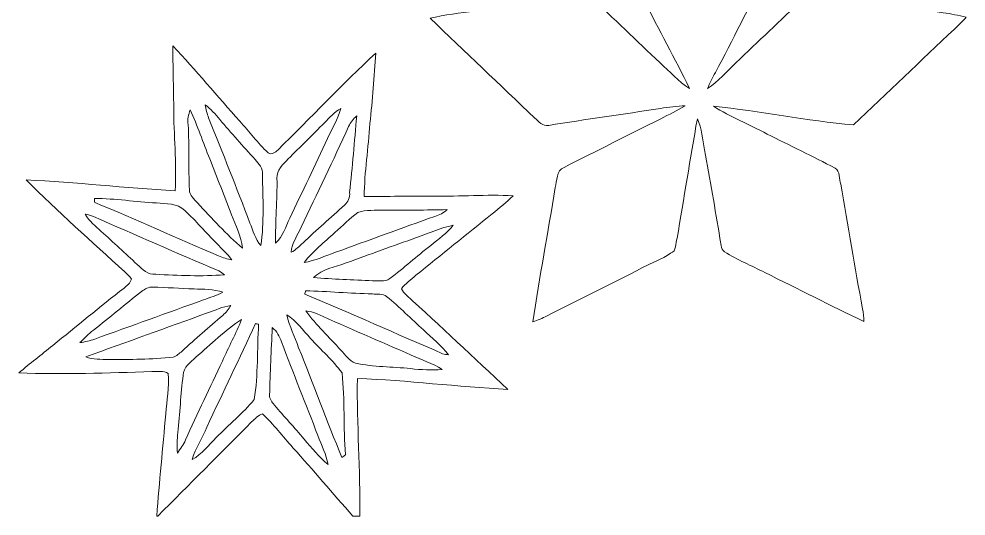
# Model space of a CAD drawing. Header units: centimetres. Extents: x -13.1 to 13.1, y -16.3 to 16.3.
# Drawn here: x -13.09 to 13.13, y -16.31 to -2.55 of the extents above; entities that cross this region are included whole.
import ezdxf

# ---------------------------------------------------------------- set-up
doc = ezdxf.new("R2010")
doc.units = ezdxf.units.CM
doc.header["$MEASUREMENT"] = 0
doc.layers.add('Layer 1', color=7, linetype='Continuous')

msp = doc.modelspace()

# ---------------------------------------------------------------- linework, layer by layer
at = {"layer": 'Layer 1', "color": 251, "lineweight": 9}
for points, knots in [([(5.54496, 2.42411), (5.59294, 2.51054), (5.62293, 2.62202), (5.71782, 2.66964), (5.71782, 2.66964), (5.94395, 2.33485), (6.09671, 1.95809), (6.29426, 1.60672), (6.29426, 1.60672), (6.70278, 0.84543), (7.08378, 0.07002), (7.49441, -0.68986), (7.49441, -0.68986), (7.60589, -0.87154), (7.72231, -1.11214), (7.59778, -1.31781), (7.59778, -1.31781), (7.11765, -2.21951), (6.6742, -3.14061), (6.1916, -4.0409), (6.1916, -4.0409), (6.11752, -4.18589), (6.03956, -4.32947), (5.97394, -4.4787), (5.97394, -4.4787), (6.2738, -4.28573), (6.50875, -4.01197), (6.7631, -3.76608), (6.7631, -3.76608), (7.3787, -3.18153), (7.99359, -2.59733), (8.6046, -2.00819), (8.6046, -2.00819), (8.68221, -1.93975), (8.76688, -1.84098), (8.88295, -1.86814), (8.88295, -1.86814), (10.08909, -2.03888), (11.29524, -2.21421), (12.50209, -2.38284), (12.50209, -2.38284), (12.71341, -2.41389), (12.92366, -2.45375), (13.13215, -2.50208), (13.13215, -2.50208), (13.0369, -2.62203), (12.9226, -2.72468), (12.81465, -2.83263), (12.81465, -2.83263), (11.8805, -3.71387), (10.95058, -4.60005), (10.02065, -5.48552), (10.02065, -5.48552), (8.7189, -5.37122), (7.4355, -5.1077), (6.13692, -4.96694), (6.13692, -4.96694), (6.60859, -5.26927), (7.13035, -5.47988), (7.62529, -5.73952), (7.62529, -5.73952), (8.25218, -6.05491), (8.88753, -6.35371), (9.5056, -6.68603), (9.5056, -6.68603), (9.65518, -6.77105), (9.60649, -6.98941), (9.66294, -7.1277), (9.66294, -7.1277), (9.85979, -8.27847), (10.05699, -9.42923), (10.26442, -10.57822), (10.26442, -10.57822), (10.28665, -10.69429), (10.30146, -10.81388), (10.30393, -10.93277), (10.30393, -10.93277), (9.38495, -10.49285), (8.48078, -10.02119), (7.56426, -9.57633), (7.56426, -9.57633), (7.19314, -9.3809), (6.80085, -9.22356), (6.44596, -8.99919), (6.44596, -8.99919), (6.33413, -8.91523), (6.35423, -8.74695), (6.3179, -8.62983), (6.3179, -8.62983), (6.18666, -7.80892), (6.0385, -6.99153), (5.89456, -6.17309), (5.89456, -6.17309), (5.84518, -5.88487), (5.81025, -5.58889), (5.69313, -5.31866), (5.69313, -5.31866), (5.49416, -6.41862), (5.32377, -7.52352), (5.13292, -8.62489), (5.13292, -8.62489), (5.08106, -8.76318), (5.1308, -8.98085), (4.94912, -9.03904), (4.94912, -9.03904), (4.711, -9.20698), (4.43371, -9.30258), (4.1776, -9.43734), (4.1776, -9.43734), (3.29918, -9.89066), (2.41371, -10.32987), (1.53176, -10.77613), (1.53176, -10.77613), (1.40476, -10.83646), (1.27635, -10.89466), (1.14265, -10.93841), (1.14265, -10.93841), (1.32151, -9.69628), (1.5621, -8.46367), (1.75683, -7.22401), (1.75683, -7.22401), (1.80975, -7.03175), (1.78259, -6.75023), (2.00695, -6.66239), (2.00695, -6.66239), (2.89807, -6.2126), (3.78742, -5.75998), (4.68066, -5.31478), (4.68066, -5.31478), (4.90785, -5.19942), (5.13821, -5.08971), (5.35799, -4.96059), (5.35799, -4.96059), (5.12763, -4.96376), (4.89973, -4.99693), (4.6729, -5.03009), (4.6729, -5.03009), (3.64208, -5.19237), (2.60809, -5.33524), (1.57798, -5.50069), (1.57798, -5.50069), (1.4157, -5.53597), (1.30175, -5.38357), (1.19027, -5.29608), (1.19027, -5.29608), (0.22613, -4.37604), (-0.73907, -3.4567), (-1.70356, -2.53701), (-1.70356, -2.53701), (-1.29716, -2.43011), (-0.877, -2.39625), (-0.46284, -2.32887), (-0.46284, -2.32887), (0.4699, -2.18423), (1.40688, -2.06675), (2.33645, -1.90342), (2.33645, -1.90342), (2.46204, -1.88613), (2.6162, -1.8191), (2.71604, -1.93693), (2.71604, -1.93693), (3.38208, -2.52678), (4.00615, -3.16319), (4.66125, -3.76573), (4.66125, -3.76573), (4.92901, -4.00844), (5.17208, -4.28608), (5.47899, -4.48152), (5.47899, -4.48152), (5.0733, -3.65496), (4.62915, -2.84816), (4.21358, -2.02654), (4.21358, -2.02654), (4.05941, -1.72244), (3.87526, -1.43105), (3.76132, -1.10861), (3.76132, -1.10861), (3.83187, -0.87295), (3.96522, -0.66305), (4.07776, -0.44609), (4.07776, -0.44609), (4.56565, 0.51135), (5.06448, 1.46314), (5.54496, 2.42411)], [0, 0, 0, 0, 0.0212766, 0.0212766, 0.0212766, 0.0212766, 0.04255319, 0.04255319, 0.04255319, 0.04255319, 0.06382979, 0.06382979, 0.06382979, 0.06382979, 0.08510638, 0.08510638, 0.08510638, 0.08510638, 0.10638298, 0.10638298, 0.10638298, 0.10638298, 0.12765957, 0.12765957, 0.12765957, 0.12765957, 0.14893617, 0.14893617, 0.14893617, 0.14893617, 0.17021277, 0.17021277, 0.17021277, 0.17021277, 0.19148936, 0.19148936, 0.19148936, 0.19148936, 0.21276596, 0.21276596, 0.21276596, 0.21276596, 0.23404255, 0.23404255, 0.23404255, 0.23404255, 0.25531915, 0.25531915, 0.25531915, 0.25531915, 0.27659574, 0.27659574, 0.27659574, 0.27659574, 0.29787234, 0.29787234, 0.29787234, 0.29787234, 0.31914894, 0.31914894, 0.31914894, 0.31914894, 0.34042553, 0.34042553, 0.34042553, 0.34042553, 0.36170213, 0.36170213, 0.36170213, 0.36170213, 0.38297872, 0.38297872, 0.38297872, 0.38297872, 0.40425532, 0.40425532, 0.40425532, 0.40425532, 0.42553191, 0.42553191, 0.42553191, 0.42553191, 0.44680851, 0.44680851, 0.44680851, 0.44680851, 0.46808511, 0.46808511, 0.46808511, 0.46808511, 0.4893617, 0.4893617, 0.4893617, 0.4893617, 0.5106383, 0.5106383, 0.5106383, 0.5106383, 0.53191489, 0.53191489, 0.53191489, 0.53191489, 0.55319149, 0.55319149, 0.55319149, 0.55319149, 0.57446809, 0.57446809, 0.57446809, 0.57446809, 0.59574468, 0.59574468, 0.59574468, 0.59574468, 0.61702128, 0.61702128, 0.61702128, 0.61702128, 0.63829787, 0.63829787, 0.63829787, 0.63829787, 0.65957447, 0.65957447, 0.65957447, 0.65957447, 0.68085106, 0.68085106, 0.68085106, 0.68085106, 0.70212766, 0.70212766, 0.70212766, 0.70212766, 0.72340426, 0.72340426, 0.72340426, 0.72340426, 0.74468085, 0.74468085, 0.74468085, 0.74468085, 0.76595745, 0.76595745, 0.76595745, 0.76595745, 0.78723404, 0.78723404, 0.78723404, 0.78723404, 0.80851064, 0.80851064, 0.80851064, 0.80851064, 0.82978723, 0.82978723, 0.82978723, 0.82978723, 0.85106383, 0.85106383, 0.85106383, 0.85106383, 0.87234043, 0.87234043, 0.87234043, 0.87234043, 0.89361702, 0.89361702, 0.89361702, 0.89361702, 0.91489362, 0.91489362, 0.91489362, 0.91489362, 0.93617021, 0.93617021, 0.93617021, 0.93617021, 0.95744681, 0.95744681, 0.95744681, 0.95744681, 1, 1, 1, 1]), ([(-8.82191, -3.30077), (-8.18797, -3.97775), (-7.59495, -4.69318), (-6.97512, -5.38357), (-6.97512, -5.38357), (-6.70807, -5.67003), (-6.47912, -5.99176), (-6.18949, -6.25705), (-6.18949, -6.25705), (-6.09741, -6.32866), (-5.98417, -6.24858), (-5.92102, -6.18261), (-5.92102, -6.18261), (-5.00909, -5.29397), (-4.14267, -4.35734), (-3.20357, -3.49691), (-3.20357, -3.49691), (-3.25614, -4.14708), (-3.29847, -4.79796), (-3.37079, -5.44672), (-3.37079, -5.44672), (-3.41277, -6.12193), (-3.5246, -6.79221), (-3.52742, -7.4699), (-3.52742, -7.4699), (-2.88749, -7.46637), (-2.2479, -7.45614), (-1.60796, -7.46037), (-1.60796, -7.46037), (-0.87418, -7.46884), (-0.14076, -7.40746), (0.59267, -7.44979), (0.59267, -7.44979), (0.41205, -7.63112), (0.20673, -7.78599), (0.01023, -7.94968), (0.01023, -7.94968), (-0.69321, -8.51553), (-1.39241, -9.08667), (-2.09797, -9.65042), (-2.09797, -9.65042), (-2.23485, -9.7707), (-2.3936, -9.87584), (-2.49837, -10.02789), (-2.49837, -10.02789), (-2.46309, -10.08892), (-2.41617, -10.14254), (-2.36679, -10.19299), (-2.36679, -10.19299), (-1.42275, -11.05835), (-0.48683, -11.93289), (0.44838, -12.80813), (0.44838, -12.80813), (-0.94192, -12.7411), (-2.32551, -12.55343), (-3.71687, -12.50827), (-3.71687, -12.50827), (-3.73803, -13.77756), (-3.63044, -15.04474), (-3.65266, -16.31439), (-3.65266, -16.31439), (-3.65266, -16.31439), (-3.83963, -16.31439), (-3.83963, -16.31439), (-3.83963, -16.31439), (-4.4009, -15.69033), (-4.93924, -15.04545), (-5.50157, -14.42209), (-5.50157, -14.42209), (-5.78203, -14.11059), (-6.03779, -13.77404), (-6.34365, -13.48688), (-6.34365, -13.48688), (-6.46677, -13.52251), (-6.55214, -13.62869), (-6.64669, -13.70877), (-6.64669, -13.70877), (-7.51099, -14.57943), (-8.376, -15.44973), (-9.2463, -16.31439), (-9.2463, -16.31439), (-9.2463, -16.31439), (-9.27206, -16.31439), (-9.27206, -16.31439), (-9.27206, -16.31439), (-9.20044, -15.37), (-9.10237, -14.42809), (-9.02264, -13.48441), (-9.02264, -13.48441), (-8.9916, -13.11399), (-8.9221, -12.74463), (-8.95526, -12.37139), (-8.95526, -12.37139), (-9.08473, -12.27932), (-9.25865, -12.32659), (-9.40364, -12.3146), (-9.40364, -12.3146), (-10.6306, -12.35658), (-11.86004, -12.39503), (-13.08664, -12.35375), (-13.08664, -12.35375), (-12.79066, -12.08141), (-12.45799, -11.8521), (-12.15214, -11.5914), (-12.15214, -11.5914), (-11.49138, -11.06506), (-10.84545, -10.52037), (-10.17764, -10.00284), (-10.17764, -10.00284), (-10.0972, -9.9337), (-10.00407, -9.86526), (-9.96879, -9.76047), (-9.96879, -9.76047), (-10.01783, -9.6804), (-10.09085, -9.61867), (-10.15718, -9.55411), (-10.15718, -9.55411), (-11.07863, -8.71944), (-12.0015, -7.88371), (-12.88697, -7.01093), (-12.88697, -7.01093), (-11.50973, -7.06597), (-10.14024, -7.24095), (-8.7637, -7.30903), (-8.7637, -7.30903), (-8.71467, -6.53645), (-8.80322, -5.76316), (-8.80322, -4.99022), (-8.80322, -4.99022), (-8.8018, -4.42684), (-8.83109, -3.86416), (-8.82191, -3.30077), (-8.82191, -3.30077), (-8.82191, -3.30077), (-8.82191, -3.30077), (-8.82191, -3.30077)], [0, 0, 0, 0, 0.02857143, 0.02857143, 0.02857143, 0.02857143, 0.05714286, 0.05714286, 0.05714286, 0.05714286, 0.08571429, 0.08571429, 0.08571429, 0.08571429, 0.11428571, 0.11428571, 0.11428571, 0.11428571, 0.14285714, 0.14285714, 0.14285714, 0.14285714, 0.17142857, 0.17142857, 0.17142857, 0.17142857, 0.2, 0.2, 0.2, 0.2, 0.22857143, 0.22857143, 0.22857143, 0.22857143, 0.25714286, 0.25714286, 0.25714286, 0.25714286, 0.28571429, 0.28571429, 0.28571429, 0.28571429, 0.31428571, 0.31428571, 0.31428571, 0.31428571, 0.34285714, 0.34285714, 0.34285714, 0.34285714, 0.37142857, 0.37142857, 0.37142857, 0.37142857, 0.4, 0.4, 0.4, 0.4, 0.42857143, 0.42857143, 0.42857143, 0.42857143, 0.45714286, 0.45714286, 0.45714286, 0.45714286, 0.48571429, 0.48571429, 0.48571429, 0.48571429, 0.51428571, 0.51428571, 0.51428571, 0.51428571, 0.54285714, 0.54285714, 0.54285714, 0.54285714, 0.57142857, 0.57142857, 0.57142857, 0.57142857, 0.6, 0.6, 0.6, 0.6, 0.62857143, 0.62857143, 0.62857143, 0.62857143, 0.65714286, 0.65714286, 0.65714286, 0.65714286, 0.68571429, 0.68571429, 0.68571429, 0.68571429, 0.71428571, 0.71428571, 0.71428571, 0.71428571, 0.74285714, 0.74285714, 0.74285714, 0.74285714, 0.77142857, 0.77142857, 0.77142857, 0.77142857, 0.8, 0.8, 0.8, 0.8, 0.82857143, 0.82857143, 0.82857143, 0.82857143, 0.85714286, 0.85714286, 0.85714286, 0.85714286, 0.88571429, 0.88571429, 0.88571429, 0.88571429, 0.91428571, 0.91428571, 0.91428571, 0.91428571, 0.94285714, 0.94285714, 0.94285714, 0.94285714, 1, 1, 1, 1]), ([(-7.92762, -4.93166), (-7.90892, -5.05478), (-7.88141, -5.1772), (-7.83555, -5.29361), (-7.83555, -5.29361), (-7.44502, -6.26022), (-7.06402, -7.23036), (-6.69255, -8.20438), (-6.69255, -8.20438), (-6.60682, -8.41852), (-6.54332, -8.64853), (-6.38775, -8.82562), (-6.38775, -8.82562), (-6.29567, -8.17687), (-6.33589, -7.51364), (-6.344, -6.8603), (-6.344, -6.8603), (-6.32001, -6.68532), (-6.44948, -6.56044), (-6.55144, -6.44155), (-6.55144, -6.44155), (-6.8834, -6.07925), (-7.20725, -5.70954), (-7.52934, -5.33841), (-7.52934, -5.33841), (-7.65069, -5.19201), (-7.77416, -5.04561), (-7.92762, -4.93166), (-7.92762, -4.93166), (-7.92762, -4.93166), (-7.92762, -4.93166), (-7.92762, -4.93166)], [0, 0, 0, 0, 0.11111111, 0.11111111, 0.11111111, 0.11111111, 0.22222222, 0.22222222, 0.22222222, 0.22222222, 0.33333333, 0.33333333, 0.33333333, 0.33333333, 0.44444444, 0.44444444, 0.44444444, 0.44444444, 0.55555556, 0.55555556, 0.55555556, 0.55555556, 0.66666667, 0.66666667, 0.66666667, 0.66666667, 0.77777778, 0.77777778, 0.77777778, 0.77777778, 1, 1, 1, 1]), ([(-8.34531, -5.06889), (-8.3954, -5.20048), (-8.42363, -5.33947), (-8.40175, -5.482), (-8.40175, -5.482), (-8.37106, -6.08172), (-8.39399, -6.68285), (-8.36648, -7.28293), (-8.36648, -7.28293), (-8.37036, -7.43674), (-8.2356, -7.53869), (-8.14634, -7.64734), (-8.14634, -7.64734), (-7.74171, -8.07244), (-7.35118, -8.51765), (-6.90033, -8.89512), (-6.90033, -8.89512), (-6.93138, -8.56845), (-7.08942, -8.27776), (-7.2009, -7.97508), (-7.2009, -7.97508), (-7.39634, -7.45579), (-7.60659, -6.9425), (-7.80662, -6.42497), (-7.80662, -6.42497), (-7.99042, -5.97447), (-8.14282, -5.51128), (-8.34531, -5.06889), (-8.34531, -5.06889), (-8.34531, -5.06889), (-8.34531, -5.06889), (-8.34531, -5.06889)], [0, 0, 0, 0, 0.11111111, 0.11111111, 0.11111111, 0.11111111, 0.22222222, 0.22222222, 0.22222222, 0.22222222, 0.33333333, 0.33333333, 0.33333333, 0.33333333, 0.44444444, 0.44444444, 0.44444444, 0.44444444, 0.55555556, 0.55555556, 0.55555556, 0.55555556, 0.66666667, 0.66666667, 0.66666667, 0.66666667, 0.77777778, 0.77777778, 0.77777778, 0.77777778, 1, 1, 1, 1]), ([(-4.62844, -5.42696), (-4.96252, -5.76351), (-5.2959, -6.10042), (-5.63668, -6.42991), (-5.63668, -6.42991), (-5.77991, -6.57913), (-5.95207, -6.74071), (-5.9436, -6.96437), (-5.9436, -6.96437), (-5.9309, -7.56338), (-5.99264, -8.16311), (-5.98029, -8.76142), (-5.98029, -8.76142), (-5.77885, -8.57621), (-5.70512, -8.30422), (-5.58694, -8.0668), (-5.58694, -8.0668), (-5.23663, -7.33408), (-4.88879, -6.59995), (-4.54378, -5.86476), (-4.54378, -5.86476), (-4.41466, -5.59065), (-4.2612, -5.32466), (-4.1783, -5.03185), (-4.1783, -5.03185), (-4.34904, -5.13768), (-4.48733, -5.28585), (-4.62844, -5.42696), (-4.62844, -5.42696), (-4.62844, -5.42696), (-4.62844, -5.42696), (-4.62844, -5.42696)], [0, 0, 0, 0, 0.11111111, 0.11111111, 0.11111111, 0.11111111, 0.22222222, 0.22222222, 0.22222222, 0.22222222, 0.33333333, 0.33333333, 0.33333333, 0.33333333, 0.44444444, 0.44444444, 0.44444444, 0.44444444, 0.55555556, 0.55555556, 0.55555556, 0.55555556, 0.66666667, 0.66666667, 0.66666667, 0.66666667, 0.77777778, 0.77777778, 0.77777778, 0.77777778, 1, 1, 1, 1]), ([(-3.96064, -5.53033), (-4.38362, -6.46483), (-4.83305, -7.38735), (-5.26979, -8.31551), (-5.26979, -8.31551), (-5.37139, -8.54446), (-5.53332, -8.75789), (-5.55413, -9.01401), (-5.55413, -9.01401), (-5.42502, -8.95121), (-5.32624, -8.84502), (-5.22182, -8.75013), (-5.22182, -8.75013), (-4.8454, -8.39629), (-4.45629, -8.05621), (-4.07423, -7.70873), (-4.07423, -7.70873), (-3.97404, -7.6223), (-3.92007, -7.49071), (-3.93135, -7.35666), (-3.93135, -7.35666), (-3.85515, -6.65145), (-3.80083, -5.94449), (-3.73521, -5.23858), (-3.73521, -5.23858), (-3.82799, -5.32042), (-3.90807, -5.41779), (-3.96064, -5.53033), (-3.96064, -5.53033), (-3.96064, -5.53033), (-3.96064, -5.53033), (-3.96064, -5.53033)], [0, 0, 0, 0, 0.11111111, 0.11111111, 0.11111111, 0.11111111, 0.22222222, 0.22222222, 0.22222222, 0.22222222, 0.33333333, 0.33333333, 0.33333333, 0.33333333, 0.44444444, 0.44444444, 0.44444444, 0.44444444, 0.55555556, 0.55555556, 0.55555556, 0.55555556, 0.66666667, 0.66666667, 0.66666667, 0.66666667, 0.77777778, 0.77777778, 0.77777778, 0.77777778, 1, 1, 1, 1]), ([(-10.99326, -7.52387), (-10.99255, -7.55174), (-10.99079, -7.60748), (-10.98973, -7.63535), (-10.98973, -7.63535), (-9.83932, -8.10772), (-8.70761, -8.62383), (-7.56497, -9.11454), (-7.56497, -9.11454), (-7.44502, -9.16676), (-7.31873, -9.19816), (-7.19032, -9.22426), (-7.19032, -9.22426), (-7.31132, -9.05598), (-7.46866, -8.91911), (-7.61153, -8.7713), (-7.61153, -8.7713), (-7.91139, -8.47073), (-8.18268, -8.143), (-8.49595, -7.85584), (-8.49595, -7.85584), (-8.69632, -7.64452), (-9.01912, -7.67839), (-9.28229, -7.64629), (-9.28229, -7.64629), (-9.85344, -7.61701), (-10.4207, -7.52564), (-10.99326, -7.52387), (-10.99326, -7.52387), (-10.99326, -7.52387), (-10.99326, -7.52387), (-10.99326, -7.52387)], [0, 0, 0, 0, 0.11111111, 0.11111111, 0.11111111, 0.11111111, 0.22222222, 0.22222222, 0.22222222, 0.22222222, 0.33333333, 0.33333333, 0.33333333, 0.33333333, 0.44444444, 0.44444444, 0.44444444, 0.44444444, 0.55555556, 0.55555556, 0.55555556, 0.55555556, 0.66666667, 0.66666667, 0.66666667, 0.66666667, 0.77777778, 0.77777778, 0.77777778, 0.77777778, 1, 1, 1, 1]), ([(-2.98415, -7.84561), (-3.22404, -7.853), (-3.46992, -7.83679), (-3.70205, -7.91015), (-3.70205, -7.91015), (-3.93135, -8.07527), (-4.12926, -8.27881), (-4.33917, -8.4672), (-4.33917, -8.4672), (-4.62703, -8.73884), (-4.94841, -8.97767), (-5.18901, -9.29588), (-5.18901, -9.29588), (-4.88844, -9.24437), (-4.61045, -9.11349), (-4.3247, -9.0126), (-4.3247, -9.0126), (-3.40713, -8.68309), (-2.49343, -8.34267), (-1.57268, -8.02164), (-1.57268, -8.02164), (-1.44286, -7.98954), (-1.33138, -7.9151), (-1.23014, -7.83043), (-1.23014, -7.83043), (-1.81469, -7.84807), (-2.39959, -7.84772), (-2.98415, -7.84561), (-2.98415, -7.84561), (-2.98415, -7.84561), (-2.98415, -7.84561), (-2.98415, -7.84561)], [0, 0, 0, 0, 0.11111111, 0.11111111, 0.11111111, 0.11111111, 0.22222222, 0.22222222, 0.22222222, 0.22222222, 0.33333333, 0.33333333, 0.33333333, 0.33333333, 0.44444444, 0.44444444, 0.44444444, 0.44444444, 0.55555556, 0.55555556, 0.55555556, 0.55555556, 0.66666667, 0.66666667, 0.66666667, 0.66666667, 0.77777778, 0.77777778, 0.77777778, 0.77777778, 1, 1, 1, 1]), ([(-11.24902, -7.95779), (-11.14213, -8.15111), (-10.96398, -8.28834), (-10.80629, -8.43792), (-10.80629, -8.43792), (-10.47221, -8.73849), (-10.14165, -9.04293), (-9.81428, -9.35056), (-9.81428, -9.35056), (-9.66435, -9.47368), (-9.51935, -9.6483), (-9.30134, -9.61937), (-9.30134, -9.61937), (-8.6674, -9.65994), (-8.02852, -9.68075), (-7.39422, -9.63631), (-7.39422, -9.63631), (-7.44502, -9.5975), (-7.49547, -9.55833), (-7.55262, -9.52977), (-7.55262, -9.52977), (-8.71396, -9.03904), (-9.86508, -8.52365), (-11.02289, -8.02375), (-11.02289, -8.02375), (-11.09592, -7.99413), (-11.17247, -7.97471), (-11.24902, -7.95779), (-11.24902, -7.95779), (-11.24902, -7.95779), (-11.24902, -7.95779), (-11.24902, -7.95779)], [0, 0, 0, 0, 0.11111111, 0.11111111, 0.11111111, 0.11111111, 0.22222222, 0.22222222, 0.22222222, 0.22222222, 0.33333333, 0.33333333, 0.33333333, 0.33333333, 0.44444444, 0.44444444, 0.44444444, 0.44444444, 0.55555556, 0.55555556, 0.55555556, 0.55555556, 0.66666667, 0.66666667, 0.66666667, 0.66666667, 0.77777778, 0.77777778, 0.77777778, 0.77777778, 1, 1, 1, 1]), ([(-2.08068, -8.60655), (-2.73262, -8.83374), (-3.38032, -9.07257), (-4.02907, -9.30858), (-4.02907, -9.30858), (-4.3367, -9.4264), (-4.68983, -9.47262), (-4.93289, -9.71498), (-4.93289, -9.71498), (-4.38961, -9.75343), (-3.84563, -9.77636), (-3.30165, -9.8), (-3.30165, -9.8), (-3.14395, -9.79012), (-2.95663, -9.84515), (-2.81799, -9.74285), (-2.81799, -9.74285), (-2.43381, -9.44651), (-2.07151, -9.12301), (-1.68804, -8.82597), (-1.68804, -8.82597), (-1.47602, -8.64394), (-1.23296, -8.49084), (-1.06433, -8.26399), (-1.06433, -8.26399), (-1.41605, -8.33667), (-1.74378, -8.48625), (-2.08068, -8.60655), (-2.08068, -8.60655), (-2.08068, -8.60655), (-2.08068, -8.60655), (-2.08068, -8.60655)], [0, 0, 0, 0, 0.11111111, 0.11111111, 0.11111111, 0.11111111, 0.22222222, 0.22222222, 0.22222222, 0.22222222, 0.33333333, 0.33333333, 0.33333333, 0.33333333, 0.44444444, 0.44444444, 0.44444444, 0.44444444, 0.55555556, 0.55555556, 0.55555556, 0.55555556, 0.66666667, 0.66666667, 0.66666667, 0.66666667, 0.77777778, 0.77777778, 0.77777778, 0.77777778, 1, 1, 1, 1]), ([(-9.69398, -10.09845), (-10.14412, -10.44628), (-10.57451, -10.81917), (-11.02466, -11.16771), (-11.02466, -11.16771), (-11.15836, -11.2739), (-11.27901, -11.39455), (-11.40107, -11.51379), (-11.40107, -11.51379), (-11.26102, -11.49298), (-11.12132, -11.4644), (-10.98797, -11.41536), (-10.98797, -11.41536), (-9.98573, -11.05412), (-8.98525, -10.689), (-7.98124, -10.33304), (-7.98124, -10.33304), (-7.79956, -10.26601), (-7.61471, -10.20534), (-7.44079, -10.11926), (-7.44079, -10.11926), (-7.69655, -10.02717), (-7.97313, -10.04059), (-8.24054, -10.02647), (-8.24054, -10.02647), (-8.62118, -10.01272), (-9.00112, -9.98661), (-9.38177, -9.97497), (-9.38177, -9.97497), (-9.49889, -9.96757), (-9.60296, -10.03177), (-9.69398, -10.09845), (-9.69398, -10.09845), (-9.69398, -10.09845), (-9.69398, -10.09845), (-9.69398, -10.09845)], [0, 0, 0, 0, 0.1, 0.1, 0.1, 0.1, 0.2, 0.2, 0.2, 0.2, 0.3, 0.3, 0.3, 0.3, 0.4, 0.4, 0.4, 0.4, 0.5, 0.5, 0.5, 0.5, 0.6, 0.6, 0.6, 0.6, 0.7, 0.7, 0.7, 0.7, 0.8, 0.8, 0.8, 0.8, 1, 1, 1, 1]), ([(-5.15302, -10.07904), (-5.15832, -10.10197), (-5.16855, -10.14783), (-5.17349, -10.17077), (-5.17349, -10.17077), (-3.89255, -10.70028), (-2.63102, -11.27566), (-1.35678, -11.81965), (-1.35678, -11.81965), (-1.30351, -11.83658), (-1.24777, -11.84434), (-1.19239, -11.85387), (-1.19239, -11.85387), (-1.39277, -11.59352), (-1.65417, -11.39032), (-1.88877, -11.16278), (-1.88877, -11.16278), (-2.2285, -10.85551), (-2.54952, -10.52672), (-2.90724, -10.24062), (-2.90724, -10.24062), (-3.01731, -10.15348), (-3.17394, -10.18135), (-3.30094, -10.16618), (-3.30094, -10.16618), (-3.91901, -10.14713), (-4.53531, -10.09562), (-5.15302, -10.07904), (-5.15302, -10.07904), (-5.15302, -10.07904), (-5.15302, -10.07904), (-5.15302, -10.07904)], [0, 0, 0, 0, 0.11111111, 0.11111111, 0.11111111, 0.11111111, 0.22222222, 0.22222222, 0.22222222, 0.22222222, 0.33333333, 0.33333333, 0.33333333, 0.33333333, 0.44444444, 0.44444444, 0.44444444, 0.44444444, 0.55555556, 0.55555556, 0.55555556, 0.55555556, 0.66666667, 0.66666667, 0.66666667, 0.66666667, 0.77777778, 0.77777778, 0.77777778, 0.77777778, 1, 1, 1, 1]), ([(-7.86447, -10.69146), (-8.99019, -11.09363), (-10.11237, -11.50603), (-11.23844, -11.90678), (-11.23844, -11.90678), (-11.03771, -11.98581), (-10.81581, -11.97134), (-10.60415, -11.98051), (-10.60415, -11.98051), (-10.00936, -11.9791), (-9.41246, -11.98298), (-8.82085, -11.9149), (-8.82085, -11.9149), (-8.72278, -11.88738), (-8.64729, -11.81365), (-8.57144, -11.7498), (-8.57144, -11.7498), (-8.20455, -11.40972), (-7.82461, -11.08446), (-7.44467, -10.75955), (-7.44467, -10.75955), (-7.35436, -10.683), (-7.27992, -10.58986), (-7.22242, -10.48685), (-7.22242, -10.48685), (-7.44608, -10.51966), (-7.65316, -10.61527), (-7.86447, -10.69146), (-7.86447, -10.69146), (-7.86447, -10.69146), (-7.86447, -10.69146), (-7.86447, -10.69146)], [0, 0, 0, 0, 0.11111111, 0.11111111, 0.11111111, 0.11111111, 0.22222222, 0.22222222, 0.22222222, 0.22222222, 0.33333333, 0.33333333, 0.33333333, 0.33333333, 0.44444444, 0.44444444, 0.44444444, 0.44444444, 0.55555556, 0.55555556, 0.55555556, 0.55555556, 0.66666667, 0.66666667, 0.66666667, 0.66666667, 0.77777778, 0.77777778, 0.77777778, 0.77777778, 1, 1, 1, 1]), ([(-5.67231, -10.74826), (-5.59964, -11.06259), (-5.44583, -11.3501), (-5.34388, -11.6549), (-5.34388, -11.6549), (-4.93007, -12.66314), (-4.56247, -13.68972), (-4.14373, -14.6962), (-4.14373, -14.6962), (-4.11233, -14.66903), (-4.08093, -14.64222), (-4.04918, -14.61612), (-4.04918, -14.61612), (-4.1088, -13.86329), (-4.05835, -13.1027), (-4.14267, -12.35305), (-4.14267, -12.35305), (-4.3942, -12.00203), (-4.72793, -11.71805), (-5.01438, -11.39632), (-5.01438, -11.39632), (-5.22852, -11.17618), (-5.40279, -10.90701), (-5.67231, -10.74826), (-5.67231, -10.74826), (-5.67231, -10.74826), (-5.67231, -10.74826), (-5.67231, -10.74826)], [0, 0, 0, 0, 0.125, 0.125, 0.125, 0.125, 0.25, 0.25, 0.25, 0.25, 0.375, 0.375, 0.375, 0.375, 0.5, 0.5, 0.5, 0.5, 0.625, 0.625, 0.625, 0.625, 0.75, 0.75, 0.75, 0.75, 1, 1, 1, 1]), ([(-5.14526, -10.6382), (-4.8574, -11.02943), (-4.49933, -11.36033), (-4.17795, -11.72299), (-4.17795, -11.72299), (-4.04848, -11.84716), (-3.94547, -12.01967), (-3.76943, -12.08423), (-3.76943, -12.08423), (-3.26813, -12.19077), (-2.75272, -12.17807), (-2.24508, -12.2331), (-2.24508, -12.2331), (-1.95509, -12.26309), (-1.66299, -12.28778), (-1.37195, -12.25603), (-1.37195, -12.25603), (-1.63301, -12.07823), (-1.94345, -11.99568), (-2.22497, -11.85634), (-2.22497, -11.85634), (-3.09668, -11.4838), (-3.96557, -11.10492), (-4.83059, -10.71687), (-4.83059, -10.71687), (-4.93042, -10.67347), (-5.03731, -10.64984), (-5.14526, -10.6382), (-5.14526, -10.6382), (-5.14526, -10.6382), (-5.14526, -10.6382), (-5.14526, -10.6382)], [0, 0, 0, 0, 0.11111111, 0.11111111, 0.11111111, 0.11111111, 0.22222222, 0.22222222, 0.22222222, 0.22222222, 0.33333333, 0.33333333, 0.33333333, 0.33333333, 0.44444444, 0.44444444, 0.44444444, 0.44444444, 0.55555556, 0.55555556, 0.55555556, 0.55555556, 0.66666667, 0.66666667, 0.66666667, 0.66666667, 0.77777778, 0.77777778, 0.77777778, 0.77777778, 1, 1, 1, 1]), ([(-8.19256, -11.91737), (-8.33473, -12.06024), (-8.53616, -12.19042), (-8.53863, -12.41655), (-8.53863, -12.41655), (-8.61413, -12.94325), (-8.62542, -13.47629), (-8.6875, -14.00475), (-8.6875, -14.00475), (-8.70761, -14.19278), (-8.71502, -14.38223), (-8.69703, -14.57131), (-8.69703, -14.57131), (-8.62012, -14.45137), (-8.53334, -14.33778), (-8.47584, -14.20725), (-8.47584, -14.20725), (-8.14811, -13.47277), (-7.79709, -12.74922), (-7.45278, -12.0225), (-7.45278, -12.0225), (-7.28486, -11.63515), (-7.0739, -11.2672), (-6.92538, -10.87173), (-6.92538, -10.87173), (-7.38575, -11.1723), (-7.77416, -11.56424), (-8.19256, -11.91737), (-8.19256, -11.91737), (-8.19256, -11.91737), (-8.19256, -11.91737), (-8.19256, -11.91737)], [0, 0, 0, 0, 0.11111111, 0.11111111, 0.11111111, 0.11111111, 0.22222222, 0.22222222, 0.22222222, 0.22222222, 0.33333333, 0.33333333, 0.33333333, 0.33333333, 0.44444444, 0.44444444, 0.44444444, 0.44444444, 0.55555556, 0.55555556, 0.55555556, 0.55555556, 0.66666667, 0.66666667, 0.66666667, 0.66666667, 0.77777778, 0.77777778, 0.77777778, 0.77777778, 1, 1, 1, 1]), ([(-6.53944, -10.98603), (-6.97759, -11.94524), (-7.43938, -12.89386), (-7.88352, -13.85094), (-7.88352, -13.85094), (-8.01758, -14.15116), (-8.19397, -14.43373), (-8.28992, -14.74982), (-8.28992, -14.74982), (-8.02005, -14.60695), (-7.84225, -14.34871), (-7.62353, -14.14445), (-7.62353, -14.14445), (-7.28204, -13.78215), (-6.88022, -13.47841), (-6.57331, -13.08471), (-6.57331, -13.08471), (-6.45795, -12.39891), (-6.49958, -11.69723), (-6.45054, -11.00508), (-6.45054, -11.00508), (-6.47277, -11.0005), (-6.51722, -10.99062), (-6.53944, -10.98603), (-6.53944, -10.98603), (-6.53944, -10.98603), (-6.53944, -10.98603), (-6.53944, -10.98603)], [0, 0, 0, 0, 0.125, 0.125, 0.125, 0.125, 0.25, 0.25, 0.25, 0.25, 0.375, 0.375, 0.375, 0.375, 0.5, 0.5, 0.5, 0.5, 0.625, 0.625, 0.625, 0.625, 0.75, 0.75, 0.75, 0.75, 1, 1, 1, 1]), ([(-6.07342, -11.09892), (-6.10235, -11.72228), (-6.13269, -12.34529), (-6.14821, -12.96935), (-6.14821, -12.96935), (-6.15244, -13.07695), (-6.08083, -13.16408), (-6.01592, -13.24205), (-6.01592, -13.24205), (-5.74463, -13.55884), (-5.46135, -13.86541), (-5.19254, -14.18432), (-5.19254, -14.18432), (-4.97946, -14.42562), (-4.77873, -14.68209), (-4.53002, -14.88881), (-4.53002, -14.88881), (-4.57588, -14.60659), (-4.71558, -14.35365), (-4.81224, -14.08766), (-4.81224, -14.08766), (-5.13503, -13.21771), (-5.49839, -12.36363), (-5.81801, -11.49262), (-5.81801, -11.49262), (-5.87057, -11.34163), (-5.94325, -11.19664), (-6.07342, -11.09892)], [0, 0, 0, 0, 0.125, 0.125, 0.125, 0.125, 0.25, 0.25, 0.25, 0.25, 0.375, 0.375, 0.375, 0.375, 0.5, 0.5, 0.5, 0.5, 0.625, 0.625, 0.625, 0.625, 0.75, 0.75, 0.75, 0.75, 1, 1, 1, 1])]:
    msp.add_open_spline(points, degree=3, knots=knots, dxfattribs=at)

doc.saveas('drawing.dxf')
